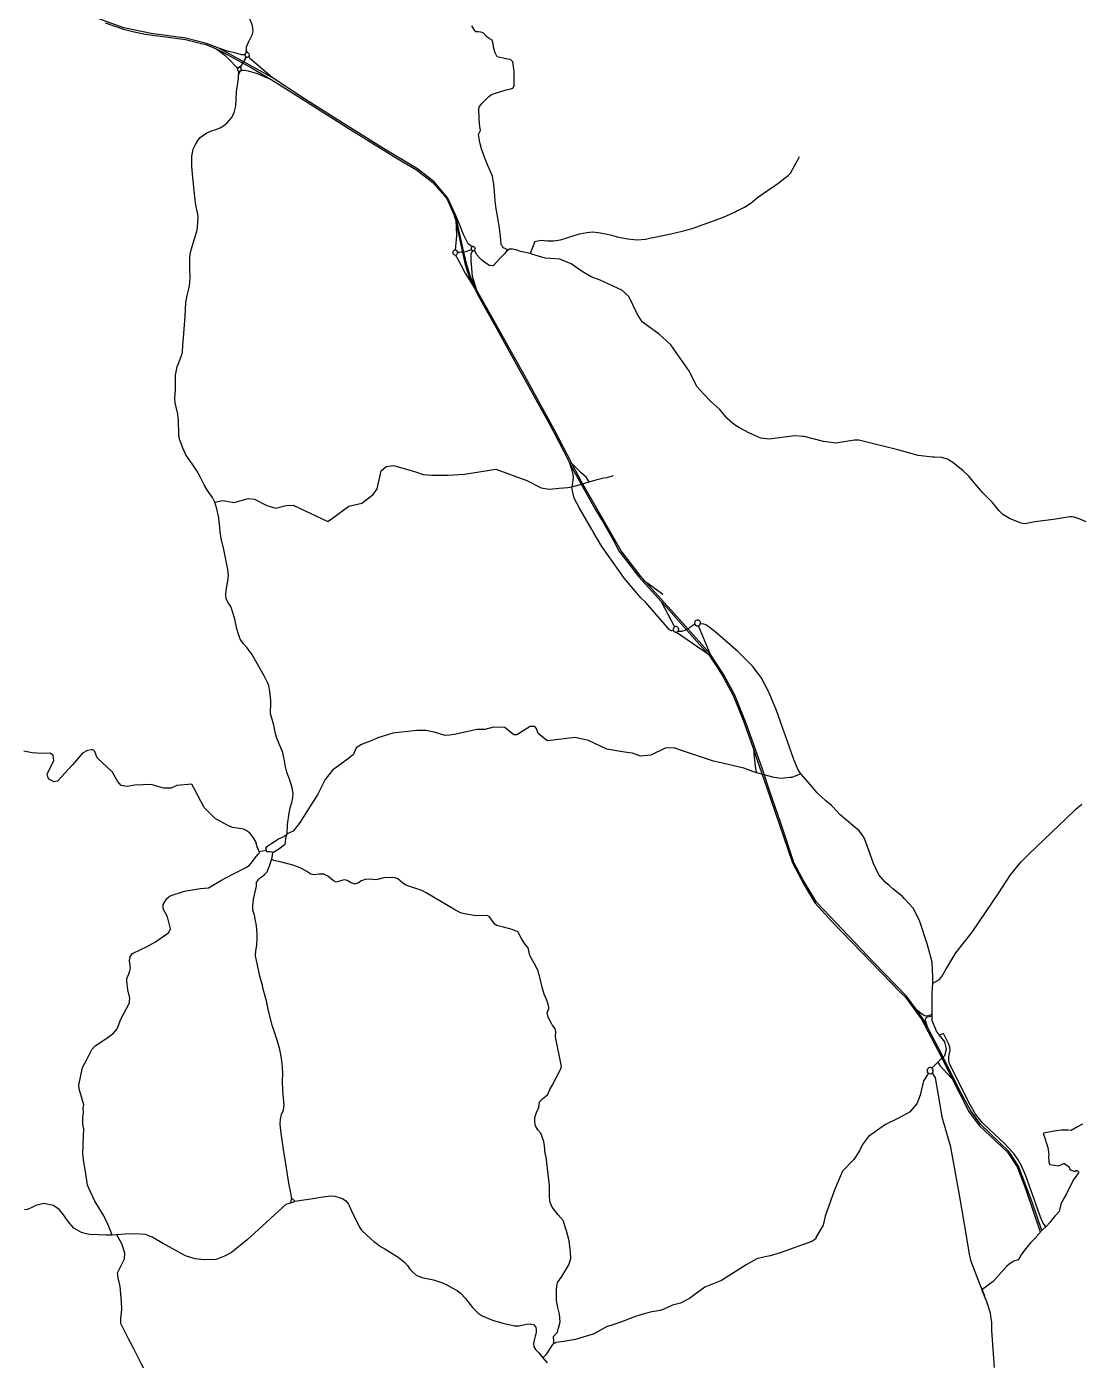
# Model space of a CAD drawing. Extents: x 0 to 452, y 0 to 685.
# Drawn here: x 255.6 to 338.2, y 260.7 to 365.3 of the extents above; entities that cross this region are included whole.
import ezdxf

# ---------------------------------------------------------------- set-up
doc = ezdxf.new("R2010")
doc.units = 0
doc.layers.get('0').update_dxf_attribs({"linetype": 'CONTINUOUS'})

msp = doc.modelspace()

# ---------------------------------------------------------------- linework, layer by layer
at = {"color": 5}
for points in [[(280.838672, 357.428932), (279.918143, 358.001094), (277.357196, 359.617257), (274.835938, 361.288542), (271.745825, 362.995104), (270.643394, 363.602543), (269.67546, 363.976267), (268.059297, 364.392986), (265.335191, 364.756788), (263.209705, 365.192248), (261.162491, 365.91875), (260.649861, 366.100651), (257.107752, 367.462153), (254.932656, 368.626319), (254.529167, 368.842396), (252.13138, 370.00546), (249.607917, 371.131042), (246.468194, 372.596172), (245.027318, 373.308342)], [(261.725833, 365.583611), (263.160095, 365.0798), (264.019991, 364.885773), (264.896424, 364.708281), (265.663715, 364.591424), (266.469592, 364.475668), (268.028429, 364.273924), (269.291814, 363.964141), (269.632465, 363.878151), (270.206832, 363.637821), (270.482439, 363.522066), (271.053498, 363.236537), (271.827405, 362.81651), (272.401771, 362.486884), (273.196623, 362.055833), (274.753255, 361.129792), (276.298863, 360.165165), (280.421953, 357.561224), (280.791268, 357.333021)], [(280.791268, 357.333021), (280.921354, 357.252543)], [(280.963247, 357.35066), (280.838672, 357.428932)], [(280.921354, 357.252543), (284.639852, 354.948463), (286.151285, 354.042266), (287.437821, 353.065512), (288.514896, 351.79441), (289.065009, 350.561892), (289.112413, 350.445035), (289.1973, 350.16612), (289.229271, 349.995243), (289.259037, 349.833186), (289.460781, 348.902734), (289.724262, 347.693368), (289.964592, 346.62401), (290.104601, 346.220521), (290.266658, 345.693559), (290.445252, 345.282352), (290.662431, 344.824844), (290.972213, 344.197561), (291.514609, 343.267109), (292.445061, 341.592517), (293.468116, 339.732717), (294.662049, 337.562031), (295.754557, 335.562222), (296.367509, 334.508299), (296.933056, 333.423507), (297.677196, 332.012396), (298.129193, 331.131554), (298.444488, 330.516398), (300.149948, 327.446128), (300.801484, 326.369054), (301.699965, 324.788168), (301.994314, 324.206085), (302.715304, 323.2602), (303.584019, 322.136823), (305.341293, 320.187726), (305.71612, 319.772109), (308.350929, 316.8198), (309.04105, 316.059123), (310.087257, 314.478238), (310.591068, 313.56322), (310.963689, 312.881918), (311.350643, 311.928316), (311.754132, 310.882109), (312.381415, 309.145781), (312.567726, 308.621024), (312.846641, 307.834991), (313.444158, 306.114097), (313.900564, 304.742674), (315.621458, 299.695746), (316.536476, 297.975955), (317.38204, 296.564844), (318.753463, 295.08428), (324.125608, 289.510391), (324.481693, 289.154306), (325.752795, 287.425694), (327.287379, 284.503151), (327.9775, 283.12401), (328.166016, 282.741467), (328.489028, 282.085521), (329.071111, 280.976476), (329.44263, 280.232335), (330.27717, 279.106753), (332.480929, 276.992292), (333.25704, 275.852378), (333.922908, 274.069748), (335.04408, 270.760252)], [(290.888429, 344.582309), (290.369184, 345.67151), (290.082552, 346.59204), (289.781588, 347.9348), (289.479523, 349.337092), (289.216042, 350.536537), (288.617422, 351.844019), (287.527118, 353.115121), (286.219636, 354.132665), (283.56829, 355.730087), (280.963247, 357.35066)], [(319.04671, 294.98947), (317.518741, 296.605634), (316.452691, 298.382752), (315.741623, 299.733229), (314.693212, 302.878463), (313.858672, 305.294991), (313.272179, 307.036832), (312.046276, 310.484132), (311.103698, 312.847743), (310.251519, 314.446267), (309.166727, 316.098811), (306.572708, 319.013637), (304.141849, 321.721207), (303.764818, 322.141232), (302.183932, 324.166398), (299.073976, 329.585946), (298.326528, 331.024618), (296.941875, 333.691398), (294.569444, 338.01513), (291.985347, 342.665182), (290.888429, 344.582309)], [(335.180781, 270.867187), (334.415694, 273.084175), (333.366181, 275.9075), (332.612118, 277.034184), (330.378594, 279.199357), (329.604688, 280.241155), (328.867162, 281.6225), (327.055868, 285.215321), (326.208099, 286.803924), (325.827761, 287.518299), (325.374662, 288.136762), (324.568785, 289.23809), (322.019965, 291.878412), (319.04671, 294.98947)]]:
    msp.add_lwpolyline(points, dxfattribs=at)
at = {"color": 2}
for points in [[(273.505304, 370.40895), (272.785417, 368.559071), (272.703837, 368.10928), (272.817387, 367.593342), (272.870304, 367.099453), (272.864792, 366.697066), (272.957396, 366.156875), (273.239618, 365.492109), (273.313481, 364.984991), (273.259462, 364.656467), (272.944167, 364.032491), (272.803056, 363.666484), (272.799748, 363.426155)], [(293.804358, 360.633698), (293.810972, 361.204757), (293.804358, 361.749357), (293.758056, 362.157257), (293.695217, 362.521059), (293.518828, 362.699653), (293.279601, 362.738238), (292.937847, 362.807691), (292.485851, 362.911319), (292.312769, 363.240946), (292.223472, 363.565061), (292.147405, 363.935477), (292.093386, 364.218802), (291.788012, 364.385269), (291.617136, 364.534097), (291.369088, 364.794271), (291.203724, 364.856007), (290.98875, 364.883568), (290.801337, 364.88908), (290.648099, 365.099644), (290.486042, 365.36092)], [(270.482439, 363.522066), (271.106415, 363.041406), (271.509905, 362.656658), (272.031354, 362.117569), (272.110729, 361.968741)], [(272.702734, 363.13842), (272.571545, 363.072274), (272.426024, 363.067864), (272.082066, 363.170391), (271.395252, 363.345677), (270.643394, 363.602543)], [(272.785417, 362.915729), (272.843845, 362.89809), (272.902274, 362.900295), (272.958498, 362.922344), (273.0048, 362.963134), (273.030156, 363.007231), (273.042283, 363.066762), (273.033463, 363.127396), (273.021337, 363.157162), (272.982752, 363.204566), (272.912196, 363.243151), (272.851562, 363.248663), (272.7777, 363.22441), (272.730295, 363.184722), (272.702734, 363.13842), (272.690608, 363.078889), (272.697222, 363.02046), (272.744627, 362.944392), (272.785417, 362.915729)], [(272.912196, 363.243151), (272.799748, 363.426155), (272.730295, 363.184722)], [(274.835938, 361.288542), (273.429236, 362.494601), (273.109531, 362.773516), (273.042283, 362.900295), (273.030156, 363.007231)], [(272.272787, 361.781328), (272.322396, 361.796762), (272.360981, 361.824323), (272.390747, 361.866215), (272.402873, 361.905903), (272.401771, 361.957717), (272.390747, 361.992995), (272.360981, 362.034887), (272.341137, 362.052526), (272.293733, 362.074575), (272.247431, 362.078984), (272.196719, 362.06796), (272.165851, 362.049219), (272.130573, 362.011736), (272.110729, 361.968741), (272.106319, 361.916927), (272.120651, 361.865113), (272.151519, 361.82322), (272.180182, 361.800069), (272.229792, 361.782431), (272.272787, 361.781328)], [(272.390747, 361.992995), (272.387439, 362.214583), (272.247431, 362.078984)], [(272.433741, 362.280729), (272.387439, 362.214583)], [(272.692813, 362.717292), (272.433741, 362.280729)], [(272.744627, 362.944392), (272.692813, 362.717292), (272.817387, 362.853993), (272.902274, 362.900295)], [(268.799028, 351.696293), (268.721858, 352.432717), (268.612717, 353.463489), (268.543264, 354.315668), (268.535547, 355.122648), (268.64579, 355.666146), (268.822179, 356.036562), (269.014002, 356.362882), (269.178264, 356.580061), (269.354653, 356.71125), (269.710738, 356.964809), (270.072335, 357.118047), (270.412986, 357.22388), (270.758047, 357.358377), (271.008299, 357.493976), (271.293828, 357.73651), (271.656528, 358.155434), (271.854965, 358.545694), (271.98395, 359.062734), (272.010408, 359.542292), (272.043481, 360.196033), (272.111832, 360.705356), (272.17908, 361.235625), (272.202231, 361.516745)], [(272.180182, 361.800069), (272.202231, 361.516745), (272.322396, 361.796762)], [(272.360981, 361.824323), (272.488863, 361.861806), (272.648715, 361.871727), (272.941962, 361.808889), (273.645312, 361.618168), (274.753255, 361.129792)], [(293.310469, 347.758412), (293.191406, 347.835582), (292.966511, 347.94362), (292.88934, 348.037326), (292.826502, 348.151979), (292.796736, 348.208203), (292.726181, 348.85092), (292.626962, 349.656797), (292.610425, 349.789088), (292.485851, 350.587248), (292.400963, 350.998455), (292.323793, 351.618021), (292.253238, 352.362162), (292.214653, 352.90566), (292.098898, 353.548377), (291.736198, 354.400556), (291.519019, 354.957283), (291.253333, 355.706936), (291.108915, 356.187595), (291.011901, 356.819288), (291.157422, 357.133481), (291.113325, 357.456493), (291.07033, 358.019835), (291.030643, 358.89737), (291.089071, 359.021944), (291.300738, 359.28322), (291.822187, 359.80908), (292.031649, 359.96342), (292.354662, 360.075868), (293.168255, 360.332734), (293.534262, 360.402187), (293.702934, 360.447387)], [(293.702934, 360.447387), (293.804358, 360.633698)], [(295.416111, 348.437509), (295.895668, 348.530113), (296.429245, 348.491528), (296.90329, 348.491528), (297.445686, 348.559878), (297.930755, 348.714219), (298.918533, 349.025104), (299.510538, 349.150781), (299.965842, 349.199288), (300.401302, 349.140859), (300.992205, 349.043845), (301.428768, 348.92809), (301.989905, 348.782569), (302.406623, 348.704297), (302.687743, 348.64697), (303.451727, 348.563186), (304.101059, 348.621614), (304.418559, 348.693273), (304.827561, 348.785877), (306.097561, 349.047153), (306.978403, 349.241181), (307.773255, 349.455052), (308.693785, 349.793498), (309.507379, 350.074618), (310.395938, 350.425191), (311.134566, 350.763637), (311.220556, 350.803325), (311.496163, 350.931207), (311.857761, 351.121927), (312.384722, 351.478012), (312.892943, 351.893628), (313.664644, 352.439332), (314.032856, 352.662023), (314.478238, 352.971806), (314.963307, 353.340017), (315.283012, 353.601293), (315.485859, 353.795321), (315.825408, 354.415989), (316.019436, 354.793021), (316.19362, 355.093984)], [(276.473047, 305.156085), (276.395877, 305.590443), (276.217283, 306.186857), (275.969236, 306.82296), (275.876632, 307.240781), (275.775208, 307.86145), (275.71678, 308.094062), (275.698038, 308.171232), (275.636302, 308.454557), (275.565747, 308.582439), (275.201944, 309.489739), (275.085087, 309.807239), (274.978151, 310.358455), (274.930747, 310.605399), (274.798455, 311.039757), (274.698134, 311.372691), (274.690417, 311.651606), (274.721285, 312.07053), (274.721285, 312.442049), (274.644115, 313.124453), (274.558125, 313.61283), (274.450087, 313.907179), (274.194323, 314.364687), (273.24072, 316.054713), (272.861484, 316.566241), (272.589184, 316.868307), (272.33342, 317.240929), (272.17908, 317.627882), (272.054505, 318.062239), (271.892448, 318.814097), (271.69842, 319.488785), (271.581562, 319.806285), (271.396354, 320.054332), (271.225477, 320.411519), (271.194609, 320.783038), (271.256345, 321.23283), (271.364384, 321.79066), (271.387535, 322.049731), (271.404071, 322.225017), (271.34895, 322.705677), (271.27178, 323.100347), (271.03145, 324.271128), (270.821988, 325.147561), (270.744818, 325.659088), (270.690799, 326.286371), (270.674262, 326.477092), (270.652213, 326.751597), (270.489054, 327.46487), (270.341328, 327.984114), (270.148403, 328.356736), (269.768064, 328.906849), (269.489149, 329.356641), (269.155113, 330.030226), (268.931319, 330.449149), (268.558698, 331.006979), (268.062604, 331.697101), (267.845425, 332.162326), (267.566511, 332.937335), (267.512491, 333.262552), (267.473906, 334.44105), (267.454062, 334.633976), (267.427604, 334.890842), (267.225859, 335.773889), (267.194991, 336.14651), (267.241293, 336.798047), (267.249011, 337.177283), (267.249011, 337.936857), (267.295312, 338.223489), (267.372483, 338.634696), (267.481623, 338.875026), (267.706519, 339.409705), (267.791406, 339.734922), (267.833299, 340.357795), (267.845425, 340.534184), (268.011893, 342.570373), (268.071424, 343.645243), (268.177257, 344.197561), (268.310651, 344.828151), (268.372387, 345.184236), (268.387821, 345.664896), (268.380104, 346.241467), (268.372387, 346.727639), (268.372387, 347.114592), (268.412075, 347.440912), (268.489245, 347.781562), (268.745009, 348.641458), (268.923602, 349.223542), (268.977622, 349.564193), (269.031641, 350.339201), (269.000773, 350.587248), (268.853047, 351.292804), (268.799028, 351.696293)], [(290.503681, 348.006458), (290.193898, 348.248993), (289.831198, 348.975495), (289.540156, 349.707509), (289.216042, 350.536537)], [(289.229271, 349.995243), (289.252422, 349.646875), (289.288802, 348.883993), (289.216042, 348.048351), (289.176354, 347.755104)], [(295.416111, 348.437509), (295.056719, 347.479496)], [(289.176354, 347.755104), (289.111311, 347.741875), (289.053984, 347.706597), (289.028629, 347.679037), (288.998863, 347.620607), (288.990043, 347.559974), (289.00217, 347.493828), (289.036345, 347.436502), (289.074931, 347.403429), (289.136667, 347.375868), (289.209427, 347.372561), (289.272266, 347.393507), (289.332899, 347.444219), (289.36487, 347.502648), (289.373689, 347.577613), (289.35605, 347.644861), (289.302031, 347.713212), (289.243602, 347.745182), (289.176354, 347.755104)], [(289.209427, 347.372561), (289.31967, 347.166406), (289.629453, 346.612986), (289.955773, 345.95263), (290.662431, 344.824844)], [(289.651502, 347.606276), (289.512595, 347.583125), (289.373689, 347.577613)], [(289.651502, 347.606276), (289.977821, 347.652578)], [(289.977821, 347.652578), (290.124444, 347.683446), (290.233585, 347.714314), (290.326189, 347.745182), (290.447457, 347.813533)], [(290.600694, 347.718724), (290.653611, 347.731953), (290.683377, 347.748489), (290.720859, 347.787075), (290.736293, 347.815738), (290.747318, 347.868655), (290.742908, 347.917162), (290.719757, 347.965668), (290.696606, 347.992127), (290.650304, 348.02079), (290.615026, 348.030712), (290.561007, 348.029609), (290.503681, 348.006458), (290.465095, 347.967873), (290.43533, 347.895113), (290.438637, 347.841094), (290.447457, 347.813533), (290.468403, 347.778255), (290.500373, 347.748489), (290.54888, 347.724236), (290.600694, 347.718724)], [(290.888429, 344.582309), (290.529037, 345.699071), (290.481632, 346.35171), (290.436432, 346.927179), (290.43533, 347.435399), (290.473915, 347.598559), (290.600694, 347.718724)], [(292.148507, 346.515972), (291.86849, 346.543533), (291.574141, 346.722127), (291.272075, 346.962457), (291.093481, 347.156484), (290.891736, 347.396814), (290.783698, 347.559974), (290.683377, 347.748489)], [(293.310469, 347.758412), (293.20684, 347.687856), (293.02053, 347.432092), (292.704132, 347.127821), (292.641293, 347.052856), (292.419705, 346.799297), (292.148507, 346.515972)], [(302.257795, 344.621996), (300.552335, 345.397005), (299.854497, 345.668203), (299.142326, 346.080512), (298.284636, 346.67362), (297.392769, 347.041832), (296.249549, 347.138845), (295.258463, 347.411146), (295.056719, 347.479496), (294.313681, 347.660295), (294.214462, 347.687856), (293.975234, 347.782665), (293.667656, 347.844401), (293.443863, 347.830069), (293.310469, 347.758412)], [(338.65013, 326.445121), (338.123168, 326.67553), (337.719679, 326.813333), (337.568646, 326.846406), (337.390052, 326.833177), (337.041684, 326.774748), (336.101311, 326.641354), (335.056207, 326.506857), (334.638386, 326.449531), (334.251432, 326.367951), (333.869991, 326.295191), (333.673759, 326.309523), (333.495165, 326.367951), (332.642986, 326.697578), (332.119332, 327.027205), (331.848134, 327.298403), (331.622136, 327.571806), (331.285894, 327.976398), (330.569314, 328.732665), (329.929905, 329.449245), (329.426094, 330.050069), (329.019297, 330.456866), (328.205703, 331.096276), (327.867257, 331.295816), (327.779063, 331.348732), (327.313837, 331.503073), (326.773646, 331.5152), (326.615998, 331.519609), (325.472778, 331.635364), (323.902917, 332.084054), (321.461033, 332.704722), (320.841467, 332.840321), (320.646337, 332.850243), (320.493099, 332.859062), (319.020252, 332.62645), (318.051215, 332.743307), (316.549705, 333.128056), (316.461511, 333.150104), (315.803359, 333.188689), (313.806858, 332.934028), (313.147604, 333.014505), (312.198412, 333.421302), (311.488446, 333.829201), (311.093776, 334.060712), (310.492951, 334.584366), (309.930712, 335.262361), (309.194288, 335.920512), (308.689375, 336.462908), (308.12934, 337.064835), (307.547257, 338.246641), (306.094254, 340.339054), (305.163802, 341.172491), (304.153976, 341.900095), (303.846398, 342.122787), (303.439601, 342.762196), (302.800191, 344.118186), (302.257795, 344.621996)], [(270.341328, 327.984114), (270.931129, 328.110894), (271.86158, 327.956554), (272.946372, 328.266337), (273.450182, 328.227752), (274.419219, 327.723941), (275.078472, 327.529913), (275.930651, 327.723941), (276.473047, 327.762526), (279.188333, 326.470477), (279.556545, 326.744982), (280.853004, 327.684253), (281.860625, 327.916866), (282.752491, 328.57612), (283.062274, 329.041345), (283.372057, 330.437023), (283.760113, 330.785391), (284.341094, 330.862561), (285.736771, 330.475607), (286.07191, 330.36316), (286.66612, 330.164722), (287.338602, 330.094167), (288.597578, 330.094167), (289.914983, 330.190078), (292.356866, 330.578134), (294.79875, 329.686267), (295.923229, 329.105287), (296.542795, 329.008273), (297.325521, 329.08434), (298.007925, 329.149384), (298.325425, 329.195686), (298.915226, 329.358845)], [(298.129193, 331.131554), (298.339757, 330.493246), (298.393776, 330.160312), (298.424644, 329.912266), (298.40921, 329.733672), (298.386059, 329.539644), (298.347474, 329.384201), (298.325425, 329.195686)], [(299.686927, 329.582639), (299.478568, 329.91447), (299.067361, 330.278273), (298.765295, 330.588056), (298.326528, 331.024618)], [(299.3573, 329.491137), (299.686927, 329.582639), (300.325234, 329.762335), (300.836762, 329.885807), (301.093629, 329.933212), (301.598542, 330.068811)], [(306.282769, 317.925538), (306.141658, 317.907899), (305.995035, 317.986172), (304.290677, 319.934167), (304.131927, 320.111658), (303.751588, 320.483177), (302.449618, 322.002326), (300.674705, 324.514766), (300.011042, 325.655781), (299.899696, 325.847604), (298.938377, 327.514479), (298.511736, 328.304922), (298.380547, 328.885903), (298.325425, 329.195686)], [(298.915226, 329.358845), (299.3573, 329.491137)], [(305.464766, 320.738941), (304.643455, 321.340868), (304.141849, 321.721207)], [(305.341293, 320.187726), (306.386398, 318.204453)], [(306.438212, 317.791042), (306.534123, 317.788837), (306.636649, 317.839549), (306.685156, 317.89908), (306.705, 317.948689), (306.712717, 318.025859), (306.706102, 318.064444), (306.674132, 318.135), (306.635547, 318.176892), (306.569401, 318.215477), (306.50987, 318.229809), (306.4327, 318.223194), (306.386398, 318.204453), (306.324662, 318.157049), (306.293793, 318.112951), (306.26954, 318.036884), (306.282769, 317.925538), (306.332379, 317.850573), (306.395217, 317.806476), (306.438212, 317.791042)], [(307.547257, 318.131693), (307.193377, 317.925538)], [(307.973898, 318.419427), (307.787587, 318.279418), (307.547257, 318.131693)], [(308.152491, 318.282726), (308.261632, 318.292648), (308.332187, 318.331232), (308.367465, 318.365408), (308.403845, 318.428246), (308.41928, 318.501007), (308.409358, 318.581484), (308.387309, 318.629991), (308.335495, 318.691727), (308.286988, 318.722595), (308.208715, 318.744644), (308.145877, 318.741337), (308.070912, 318.713776), (308.01138, 318.665269), (307.958463, 318.557231), (307.957361, 318.476753), (307.973898, 318.419427), (308.037838, 318.33454), (308.108394, 318.29375), (308.152491, 318.282726)], [(309.166727, 316.098811), (308.261632, 318.292648)], [(314.836528, 310.305538), (314.379019, 311.639479), (313.805755, 313.041771), (313.759453, 313.128863), (313.169653, 314.227986), (312.494965, 315.112135), (312.281094, 315.327109), (311.34072, 316.274097), (310.944948, 316.623568), (309.550373, 317.848368), (308.883403, 318.344462), (308.666224, 318.421632), (308.533932, 318.437066), (308.403845, 318.428246)], [(306.534123, 317.788837), (309.04105, 316.059123)], [(307.193377, 317.925538), (306.922179, 317.848368), (306.789887, 317.832934), (306.636649, 317.839549)], [(312.924913, 306.719332), (312.800338, 306.7502), (311.823585, 307.129436), (309.791806, 307.593559), (309.441233, 307.672934), (306.843906, 308.526215), (306.340095, 308.720243), (305.643359, 308.680556), (304.51888, 308.13816), (303.705287, 308.060989), (303.084618, 308.293602), (302.451823, 308.390616), (301.069375, 308.603385), (299.635113, 309.301224), (298.588906, 309.533837), (296.41822, 309.262639), (296.238524, 309.404852), (295.681797, 309.84362), (295.566042, 310.231675), (295.427136, 310.395937), (295.062231, 310.386016), (294.016024, 309.727864), (293.783412, 309.727864), (293.085573, 310.308845), (292.193707, 310.347431), (291.49697, 310.153403), (290.876302, 310.153403), (289.132257, 309.76645), (288.732075, 309.724557), (288.395833, 309.68928), (287.543655, 309.960477), (286.884401, 310.076232), (286.186562, 310.076232), (284.287075, 309.882205), (283.125113, 309.495252), (282.771233, 309.355243), (281.846293, 308.991441), (281.419653, 308.720243), (281.18704, 308.177847), (280.527787, 307.672934), (279.55875, 306.976198), (278.977769, 306.239774), (278.396788, 305.038125)], [(319.379644, 303.463854), (318.784332, 304.08783), (318.690625, 304.187049), (318.256268, 304.566285), (317.556224, 305.195773), (317.036979, 305.816441), (316.285122, 306.676337), (316.053611, 307.050061), (315.743828, 307.794201), (315.226788, 309.225156), (314.836528, 310.305538)], [(312.567726, 308.621024), (312.637179, 307.998151), (312.723168, 307.083134), (312.800338, 306.7502)], [(257.231224, 306.443724), (257.186024, 306.662005), (257.701962, 307.735773), (257.654557, 308.140364), (257.400998, 308.295807), (256.792457, 308.273759), (256.005321, 308.325573), (255.368116, 308.444635)], [(260.829557, 308.539444), (260.750182, 308.557083), (260.642144, 308.551571), (260.501033, 308.539444), (260.35441, 308.501962), (259.95533, 308.291398), (259.16599, 307.384097), (257.989696, 306.112995), (257.704167, 306.050156), (257.516754, 306.146068)], [(273.81178, 300.587613), (273.64862, 300.95362), (273.539479, 301.335061), (273.364193, 301.663585), (273.096302, 301.9877), (272.84605, 302.199366), (272.57375, 302.333863), (271.74362, 302.480486), (271.408481, 302.600651), (270.353455, 303.172812), (269.497969, 304.05145), (268.539957, 305.880382), (267.36697, 305.75691), (266.901745, 305.55296), (266.347222, 305.546345), (265.305425, 305.836285), (264.062986, 305.801007), (263.462162, 305.680842), (262.999141, 305.769037), (262.695972, 306.112995), (262.317838, 306.805321), (262.268229, 306.850521), (261.13934, 307.89783), (261.096345, 307.946337), (260.915547, 308.425894), (260.879167, 308.49645), (260.829557, 308.539444)], [(313.692205, 306.517587), (312.924913, 306.719332)], [(316.285122, 306.676337), (315.588386, 306.397422), (315.448377, 306.384193), (314.742821, 306.320252), (314.373507, 306.372066), (314.192708, 306.397422), (313.692205, 306.517587)], [(257.317213, 306.253003), (257.231224, 306.443724)], [(257.516754, 306.146068), (257.317213, 306.253003)], [(275.99349, 301.973368), (276.038689, 302.706484), (276.163264, 303.606068), (276.248151, 304.000738), (276.372726, 304.419662), (276.442179, 304.807717), (276.473047, 305.156085)], [(278.396788, 305.038125), (277.820217, 304.144054), (277.019852, 302.879566), (276.755269, 302.537812), (276.46533, 302.185035), (275.99349, 301.973368)], [(324.402318, 296.882344), (324.245773, 297.048811), (323.493915, 297.669479), (323.215, 297.909809), (322.889783, 298.189826), (322.409123, 298.754271), (321.974766, 299.646137), (321.841372, 300.019861), (321.378351, 301.320729), (321.253776, 301.66138), (321.029983, 301.967856), (320.851389, 302.211493), (319.379644, 303.463854)], [(326.623715, 290.263351), (327.149575, 290.549982), (327.3425, 290.782595), (327.653386, 291.324991), (328.443828, 292.626962), (329.045755, 293.403073), (329.141667, 293.526545), (329.707213, 294.255252), (331.807344, 297.355287), (332.714644, 298.750963), (333.528238, 299.758585), (334.148906, 300.362717), (334.770677, 300.955825), (336.544488, 302.649158), (337.031762, 303.114384), (337.869609, 303.92908), (338.320504, 304.297292)], [(274.343151, 300.844479), (274.500799, 301.045121), (274.812787, 301.246866), (275.101623, 301.43428), (275.338646, 301.587517), (275.78072, 301.758394), (275.99349, 301.973368)], [(274.878932, 300.510443), (275.26809, 300.75408), (275.340851, 300.800382), (275.678194, 301.041814), (275.839149, 301.170799), (275.931754, 301.73855), (275.99349, 301.973368)], [(262.290278, 270.484644), (261.959549, 271.318082), (261.625512, 272.01592), (260.928776, 273.171267), (260.455833, 274.194323), (260.362127, 274.426936), (260.200069, 275.496293), (260.052344, 276.209566), (259.982891, 276.89197), (259.998325, 277.534687), (260.044627, 278.278828), (260.060061, 278.80579), (259.975174, 279.193845), (259.982891, 279.736241), (260.03691, 280.124297), (260.015963, 280.50684), (260.060061, 280.705278), (259.936588, 281.170503), (259.696259, 281.984097), (259.673108, 282.263012), (259.952023, 283.643255), (260.310313, 284.331172), (260.688446, 285.054366), (260.951927, 285.340998), (261.865842, 285.94513), (262.369653, 286.302318), (262.680538, 286.689271), (262.951736, 287.425694), (263.634141, 288.719948), (263.649575, 288.874288), (263.672726, 289.084852), (263.517283, 289.744106), (263.440113, 290.425408), (263.440113, 290.627153), (263.583429, 290.989852), (263.672726, 291.215851), (263.719028, 291.448463), (263.641858, 291.999679), (263.695877, 292.355764), (263.889905, 292.596094), (264.524905, 292.905877), (264.966979, 293.115338), (265.680252, 293.495677), (266.734175, 294.224384), (266.851033, 294.534167), (266.610703, 295.472335), (266.284384, 296.091901), (266.292101, 296.441371), (266.563299, 296.897778), (266.819062, 297.114957), (267.966693, 297.487578), (269.214644, 297.69704), (269.835312, 297.751059), (270.847344, 298.33204), (271.035859, 298.441181), (272.819592, 299.362812), (273.038976, 299.485182), (273.214262, 299.696849), (273.423724, 299.975764), (273.611137, 300.224913), (273.732405, 300.380356), (273.833828, 300.470755)], [(276.34296, 273.416007), (276.309887, 273.677283), (276.140113, 274.569149), (276.02987, 275.262578), (275.899783, 276.088299), (275.721189, 277.219392), (275.519444, 278.676806), (275.465425, 279.235738), (275.496293, 279.591823), (275.565747, 279.955625), (275.705755, 280.289662), (275.775208, 280.692049), (275.728906, 281.250981), (275.659453, 281.824245), (275.628585, 282.583819), (275.659453, 283.1648), (275.644019, 283.676328), (275.565747, 284.36645), (275.42684, 285.048854), (275.232812, 285.792995), (274.83704, 286.971493), (274.534974, 288.09487), (274.380634, 288.877595), (274.232908, 289.436528), (274.109436, 289.905061), (274.060929, 290.085859), (273.869106, 290.815668), (273.682795, 291.661232), (273.535069, 292.41309), (273.550504, 292.784609), (273.628776, 293.242118), (273.636493, 293.353463), (273.659644, 293.668759), (273.64421, 294.024844), (273.628776, 294.490069), (273.565937, 294.939861), (273.528455, 295.137196), (273.442465, 295.590295), (273.325608, 295.993785), (273.302457, 296.311285), (273.37191, 296.847066), (273.55822, 297.629792), (273.601215, 297.881146), (273.610035, 298.095017), (273.611137, 298.176597), (273.645312, 298.243845), (273.759965, 298.381649), (273.876823, 298.512838), (274.053212, 298.634106), (274.239523, 298.781832), (274.448984, 298.983576), (274.620963, 299.451007), (274.744436, 299.866623), (274.821606, 300.125694), (274.878932, 300.510443)], [(273.81178, 300.587613), (274.100616, 300.644939), (274.380634, 300.694549)], [(273.833828, 300.470755), (273.81178, 300.587613)], [(274.666163, 300.553437), (274.40599, 300.566667), (274.380634, 300.694549), (274.343151, 300.844479)], [(274.878932, 300.510443), (274.666163, 300.553437)], [(278.121181, 298.760885), (277.866519, 298.806085), (277.556736, 299.030981), (277.130095, 299.255877), (276.549115, 299.480773), (275.46322, 299.782838), (274.967127, 299.88316), (274.775304, 299.970252)], [(296.884549, 261.97829), (296.904393, 262.156884), (296.892266, 262.54053), (297.103932, 262.794088), (297.206458, 262.88559), (297.291345, 263.196476), (297.41592, 263.708003), (297.361901, 264.296701), (297.237326, 264.823663), (297.137005, 265.366059), (297.121571, 266.250208), (297.206458, 266.784887), (297.547109, 267.265547), (298.082891, 268.164028), (298.237231, 268.660121), (298.221797, 269.172752), (298.129193, 270.040364), (297.912014, 270.838524), (297.648533, 271.645503), (297.268194, 272.10191), (296.795252, 272.699427), (296.625477, 273.063229), (296.58579, 273.466719), (296.58579, 274.39717), (296.314592, 276.621875), (296.229705, 276.893073), (296.19112, 277.504922), (296.144818, 277.838958), (295.889054, 278.497109), (295.656441, 278.768307), (295.477847, 279.062656), (295.416111, 279.396693), (295.423828, 279.72191), (295.570451, 280.109965), (295.733611, 280.496918), (295.785425, 280.940095), (296.02796, 281.18263), (296.423733, 281.50454), (296.594609, 281.931181), (296.779818, 282.22553), (297.477656, 283.535217), (297.508524, 283.721528), (297.051016, 286.06309), (297.082986, 286.480912), (297.012431, 286.682656), (296.78974, 286.995746), (296.725799, 287.086146), (296.477752, 287.589957), (296.385148, 287.930607), (296.503108, 288.196293), (296.526259, 288.28559), (296.528463, 288.360556), (296.493186, 288.496155), (296.369713, 288.915078), (296.167969, 289.395738), (296.004809, 289.938134), (295.78322, 290.837717), (295.749045, 290.974418), (295.695026, 291.193802), (295.524149, 291.550989), (295.035773, 292.418602), (294.896866, 293.023837), (294.617951, 293.379922), (294.393056, 293.767977), (294.08217, 294.294939), (293.648915, 294.48125), (292.958793, 294.643307), (292.431832, 294.783316), (292.253238, 294.922222), (291.865182, 295.473437), (291.687691, 295.558325), (290.83441, 295.550607), (289.905061, 295.697231), (289.586458, 295.775503), (289.074931, 296.077569), (286.904245, 297.340955), (286.555877, 297.527266), (285.323359, 297.953906), (285.052162, 298.139114), (284.671823, 298.442283), (284.478898, 298.511736), (284.129427, 298.542604), (283.579314, 298.534887), (283.08322, 298.379444), (282.912344, 298.36401), (282.540825, 298.419132), (282.114184, 298.379444), (281.835269, 298.279123), (281.54092, 298.092812), (281.285156, 298.023359), (280.98309, 298.154549), (280.703073, 298.325425), (280.486997, 298.371727), (280.292969, 298.309991), (280.036102, 298.226207), (279.858611, 298.1777), (279.618281, 298.309991), (279.183924, 298.650642), (278.881858, 298.821519), (278.502622, 298.821519), (278.121181, 298.760885)], [(326.623715, 290.263351), (326.641354, 290.747318), (326.571901, 291.910382), (326.46717, 292.30395), (326.191562, 293.335825), (325.595148, 295.181293), (325.091337, 296.15033), (324.402318, 296.882344)], [(327.564088, 284.592448), (327.718429, 285.088542), (327.564088, 285.654088), (327.169418, 286.170026), (326.927986, 286.484219), (326.587335, 287.320963), (326.588437, 287.709019), (326.588437, 287.801623), (326.595052, 289.491649), (326.623715, 290.263351)], [(326.588437, 287.801623), (326.427483, 287.750912), (326.241172, 287.704609), (326.1177, 287.681458), (325.969974, 287.704609), (325.815634, 287.81375), (325.374662, 288.136762)], [(326.208099, 286.803924), (326.125417, 287.139062), (326.071398, 287.30112), (326.071398, 287.417977), (326.094549, 287.502864), (326.164002, 287.581137), (326.248889, 287.627439), (326.442917, 287.681458), (326.588437, 287.709019)], [(335.502691, 271.151614), (335.268976, 271.479037), (335.067231, 271.913394), (334.439948, 273.696024), (333.92842, 275.161155), (333.595486, 275.936163), (333.323186, 276.393672), (332.982535, 276.912917), (332.238394, 277.711076), (331.07533, 278.788151), (330.525217, 279.315113), (329.990538, 279.997517), (329.455859, 280.889384), (328.378785, 283.08322), (327.944427, 283.935399), (327.882691, 284.191163), (327.898125, 284.500946), (327.983012, 284.973889), (327.967578, 285.275955), (327.843004, 285.571406), (327.579523, 286.098368), (327.463768, 286.300113), (327.169418, 286.170026)], [(327.206901, 284.251797), (327.564088, 284.592448)], [(326.287474, 283.200078), (326.363542, 283.162595), (326.448429, 283.154878), (326.530009, 283.175825), (326.611588, 283.234253), (326.656788, 283.307014), (326.674427, 283.389696), (326.6623, 283.473481), (326.622613, 283.548446), (326.566389, 283.60026), (326.489219, 283.634436), (326.405434, 283.639948), (326.323854, 283.616797), (326.242274, 283.552856), (326.200382, 283.478993), (326.18605, 283.395208), (326.201484, 283.312526), (326.244479, 283.239766), (326.287474, 283.200078)], [(327.206901, 284.251797), (327.152882, 284.190061), (327.027205, 284.051155), (326.566389, 283.60026)], [(327.027205, 284.051155), (327.194774, 283.81303), (327.458255, 283.510963), (327.73717, 283.193463), (328.166016, 282.741467)], [(326.287474, 283.200078), (325.951233, 282.674219), (325.902726, 282.593741), (325.642552, 281.488003), (325.371354, 280.800087), (324.819037, 280.143038), (323.953629, 279.673403), (322.920651, 279.183924), (321.58671, 278.224809), (321.275825, 277.818012), (321.117075, 277.609653), (320.887769, 277.098125), (320.450104, 276.431155), (319.553828, 275.502908), (319.408307, 275.155642), (318.906701, 273.960607), (318.197838, 271.989462), (318.041293, 271.290521), (317.46803, 270.311562), (317.449288, 270.217856)], [(330.720347, 265.724349), (330.677352, 265.821363), (330.624436, 265.920582), (330.391823, 266.460773), (329.645477, 268.434123), (329.509879, 268.998568), (329.291597, 270.284002), (328.744792, 273.49428), (328.046953, 277.399088), (327.377778, 279.75388), (327.319349, 280.092326), (327.079019, 281.481389), (326.845304, 282.825252), (326.611588, 283.234253)], [(275.937266, 272.914401), (276.267995, 273.032361), (276.441076, 273.092995), (276.596519, 273.154731), (277.487283, 273.287023), (278.192838, 273.395061), (278.773819, 273.511918), (279.463941, 273.589088), (279.742856, 273.550503), (280.077995, 273.44467), (280.349193, 273.359783), (280.612674, 273.188906), (280.805599, 272.933142), (281.022778, 272.467917), (281.674314, 271.127361), (281.829757, 270.887031), (282.255295, 270.498976), (282.806511, 270.002882), (283.073299, 269.802239), (283.318038, 269.615929), (283.658689, 269.421901), (284.697179, 268.762648), (285.224141, 268.352543), (285.441319, 268.119931), (285.619913, 267.824479), (285.878984, 267.567613), (286.123724, 267.344922), (286.558082, 267.185069), (287.484123, 266.995451), (288.095972, 266.770556), (288.539149, 266.595269), (288.952561, 266.368168), (289.340616, 266.158707), (289.627248, 265.918377), (289.99105, 265.538038), (290.534549, 264.832482), (290.975521, 264.372769), (291.300738, 264.15559)], [(276.34296, 273.416007), (276.267995, 273.032361)], [(276.596519, 273.154731), (276.34296, 273.416007)], [(262.647465, 270.512205), (262.290278, 270.484644), (261.850408, 270.489054), (260.533004, 270.535356), (260.267318, 270.602604), (259.889184, 270.698516), (259.269618, 271.050191), (258.835261, 271.558412), (258.425156, 272.17908), (258.137422, 272.512014), (257.688733, 272.829514), (256.920338, 272.969523), (256.293056, 272.81408), (255.983273, 272.668559), (255.636007, 272.517526), (255.412213, 272.494375)], [(275.937266, 272.914401), (274.04329, 271.202326), (272.858177, 270.116432), (271.633377, 269.124245), (271.083264, 268.84533), (270.431727, 268.597283), (269.501276, 268.550981), (268.780287, 268.643585), (268.043863, 268.876198), (266.230365, 269.860668), (265.409054, 270.325894), (264.897526, 270.543073), (264.122518, 270.597092), (263.313333, 270.580556), (262.647465, 270.512205)], [(265.923889, 255.908307), (265.660408, 256.969948), (265.508273, 257.585104), (265.378186, 258.148446), (265.044149, 259.380963), (264.822561, 259.934384), (264.570104, 260.434887), (263.920773, 261.690556), (263.555868, 262.357526), (263.17112, 263.149071), (262.961658, 263.56579), (262.951736, 263.947231), (263.036623, 264.675937), (263.005755, 265.30322), (262.913151, 266.458568), (262.757708, 267.145382), (262.706997, 267.540052), (263.246085, 268.628151), (263.269236, 269.08566), (263.028906, 269.814366), (262.647465, 270.512205)], [(317.449288, 270.217856), (317.14171, 270.008394), (314.661241, 269.101094), (313.886233, 268.868481), (313.483845, 268.791311), (312.840026, 268.628151), (311.994462, 268.171745), (310.065208, 266.93151), (309.017899, 266.512587), (308.754418, 266.403446), (307.973898, 265.834592), (307.553872, 265.528116), (306.848316, 265.155495), (306.212213, 264.993437), (305.498941, 264.667118), (305.258611, 264.574514), (304.460451, 264.458759), (303.920261, 264.304418), (303.868446, 264.290087)], [(291.300738, 264.15559), (292.106615, 263.830373), (292.920208, 263.59776), (293.486858, 263.457752)], [(303.749384, 264.250399), (303.235651, 264.101571), (302.09684, 263.644062), (301.375851, 263.419167), (301.104653, 263.318845), (300.629505, 263.066389), (299.988993, 262.742274)], [(303.868446, 264.290087), (303.749384, 264.250399)], [(293.486858, 263.457752), (293.858377, 263.388299), (294.20013, 263.388299), (294.773394, 263.512873), (295.060026, 263.551458), (295.331224, 263.48862), (295.494384, 263.272543), (295.518637, 263.057569), (295.526354, 262.824957), (295.464618, 262.584627), (295.378629, 262.25941), (295.332326, 262.003646), (295.347761, 261.747882), (295.487769, 261.530703)], [(299.988993, 262.742274), (299.551328, 262.60888), (298.609852, 262.311224), (297.666172, 262.145859), (297.092908, 262.077509), (296.884549, 261.97829)], [(295.487769, 261.530703), (295.735816, 261.267222), (296.061033, 260.863732)], [(296.355382, 261.190052), (296.850373, 261.931988), (296.884549, 261.97829)], [(296.061033, 260.863732), (296.153637, 260.965156), (296.355382, 261.190052)], [(296.061033, 260.863732), (296.38625, 260.492213)]]:
    msp.add_lwpolyline(points, dxfattribs=at)
at = {"color": 7}
for points in [[(335.303151, 278.482778), (335.305356, 278.40671), (335.650417, 277.366016), (335.705538, 277.002213), (335.71987, 276.718889), (335.702231, 276.652743), (335.738611, 276.258073), (335.776094, 276.069557), (335.799245, 276.036484), (336.480547, 275.946085), (336.90829, 276.121371), (336.955694, 276.113655), (337.245634, 275.897578), (337.319497, 275.812691), (337.349262, 275.688116), (337.409896, 275.62638), (337.82, 275.497396), (337.883941, 275.555825), (337.936858, 275.564644), (337.987569, 275.548107), (338.081276, 275.430148), (337.956701, 275.2273), (337.691016, 274.896571), (337.524549, 274.603325), (337.114444, 273.745634), (336.744028, 273.107326), (336.673472, 272.916606), (336.577561, 272.456892), (336.536771, 272.362083), (336.256754, 272.033559), (336.190608, 271.97954), (335.935946, 271.674167), (335.826806, 271.504392), (335.528047, 271.186892), (335.260156, 270.939948), (334.842335, 270.485746), (334.797136, 270.384323), (334.304349, 269.901458), (333.833611, 269.324887), (333.57454, 268.956675), (333.515009, 268.904861), (333.510599, 268.860764), (333.384922, 268.629253), (333.332005, 268.567517), (332.982535, 268.442943), (332.608811, 268.225764), (332.414783, 268.037248), (331.35645, 266.857648), (330.484427, 266.200599), (330.475608, 266.176345), (330.851537, 265.280069), (331.119427, 264.411354), (331.167934, 264.153385), (331.224158, 263.645165), (331.239592, 263.00796), (331.434722, 260.116285)], [(338.38224, 279.189436), (337.969931, 278.998715), (337.472734, 278.693342), (337.210356, 278.720903), (336.706545, 278.717595), (336.298646, 278.68342), (335.303151, 278.482778)]]:
    msp.add_lwpolyline(points, dxfattribs=at)

doc.saveas('drawing.dxf')
